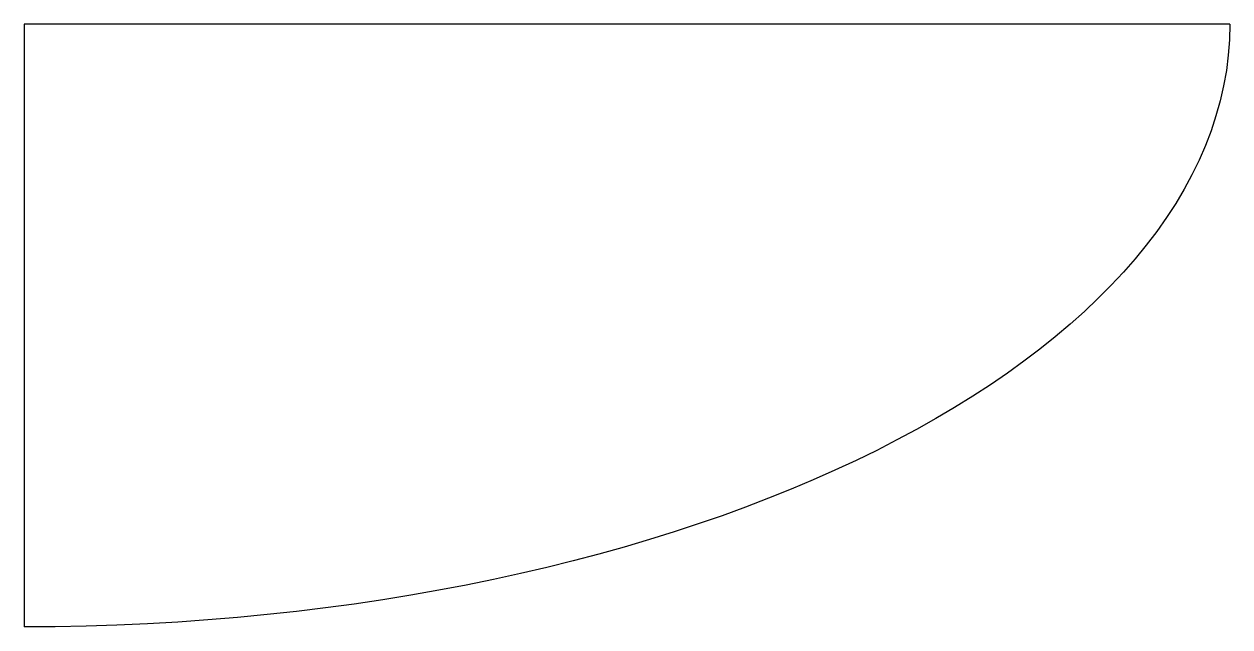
# Model space of a CAD drawing. Extents: x 0 to 30, y -15 to 0.
import ezdxf

# ---------------------------------------------------------------- set-up
doc = ezdxf.new("R2010")
doc.units = 0

msp = doc.modelspace()

# ---------------------------------------------------------------- linework, layer by layer
for p, q in [((30, 0), (0, 0)), ((0, 0), (0, -15))]:
    msp.add_line(p, q)
at = {"extrusion": (0, 0, -1)}
msp.add_ellipse((0, 0), major_axis=(30, 0), ratio=0.5, start_param=0, end_param=1.570796, dxfattribs=at)

doc.saveas('drawing.dxf')
